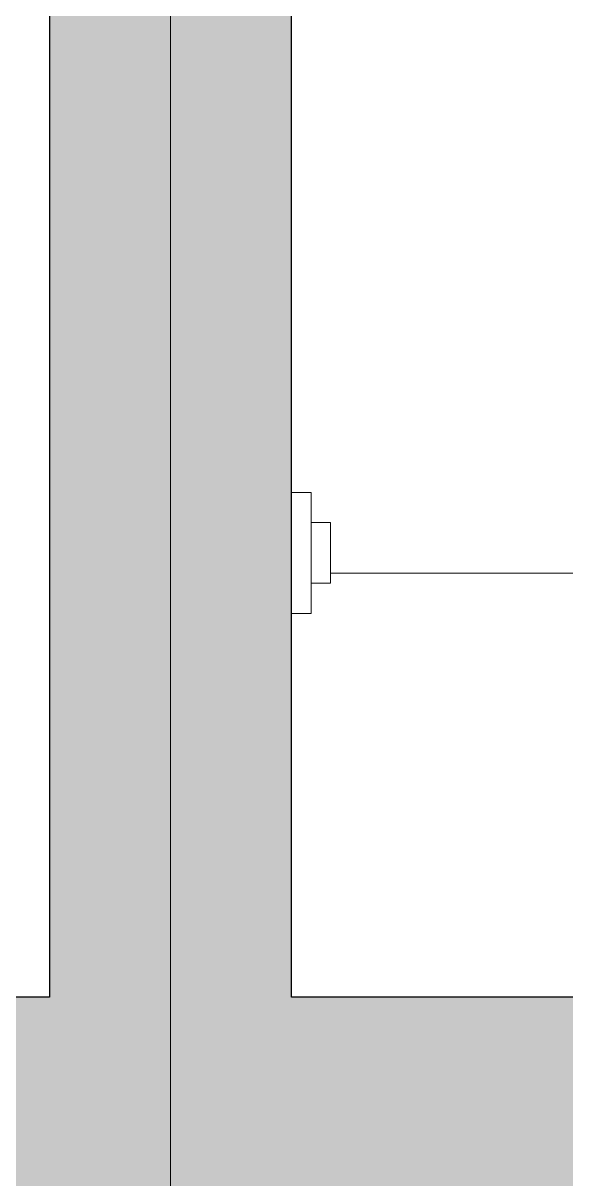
# Model space of a CAD drawing. Header units: metres. Extents: x -54 to 264, y -14 to 31.
# Drawn here: x 29.355 to 29.691, y 11.838 to 12.553 of the extents above; entities that cross this region are included whole.
import ezdxf

# ---------------------------------------------------------------- set-up
doc = ezdxf.new("R2010")
doc.units = ezdxf.units.M
doc.header["$LTSCALE"] = 0.001
doc.linetypes.add('CENTERX2', pattern=[101.60000000000001, 63.5, -12.7, 12.7, -12.7])
doc.linetypes.add('HIDDENX2', pattern=[19.049999999999997, 12.7, -6.35])
for name, color, linetype, lineweight, true_color in [('Jach-Anotaciones-Hatch-Lum80%', 250, 'Continuous', 13, 0x333333), ('JACH-Anotaciones-Lineas-EJES', 7, 'CENTERX2', 9, 0x666666), ('JACH-Arq-Lineas-Proyeccion', 250, 'HIDDENX2', 13, 0x333333), ('JACH-Arq-Muros01-Carga', 7, 'Continuous', 25, 0x000000)]:
    doc.layers.add(name, color=color, linetype=linetype, lineweight=lineweight, true_color=true_color)

msp = doc.modelspace()

# ---------------------------------------------------------------- hatches: boundary and pattern name
at = {"layer": 'Jach-Anotaciones-Hatch-Lum80%', "ltscale": 100}
h = msp.add_hatch(color=256, dxfattribs=at)
h.dxf.hatch_style = 1
h.paths.add_polyline_path([(31.47088188996157, 11), (31.47088188996157, 12.74999999999999), (31.32088188996157, 12.74999999999999), (31.32088188996157, 11.95), (29.52088188996157, 11.95), (29.52088188996157, 12.75), (29.37088188996157, 12.75), (29.37088188996157, 11.95), (26.46088188996156, 11.95), (26.46088188996156, 12.75), (26.16088188996157, 12.75), (26.16088188996157, 11), (26.46088188996156, 11), (26.46088188996156, 11.79999999999998), (29.37088188996158, 11.79999999999998), (29.37088188996158, 11), (29.52088188996157, 11), (29.52088188996157, 11.79999999999998), (31.32088188996157, 11.79999999999998), (31.32088188996157, 11)])
h = msp.add_hatch(color=256, dxfattribs=at)
h.dxf.hatch_style = 1
h.paths.add_polyline_path([(31.47088188996157, 11), (31.47088188996157, 12.74999999999999), (31.32088188996157, 12.74999999999999), (31.32088188996157, 11.95), (29.52088188996157, 11.95), (29.52088188996157, 12.75), (29.37088188996157, 12.75), (29.37088188996157, 11.95), (26.46088188996156, 11.95), (26.46088188996156, 12.75), (26.16088188996157, 12.75), (26.16088188996157, 11), (26.46088188996156, 11), (26.46088188996156, 11.79999999999998), (29.37088188996158, 11.79999999999998), (29.37088188996158, 11), (29.52088188996157, 11), (29.52088188996157, 11.79999999999998), (31.32088188996157, 11.79999999999998), (31.32088188996157, 11)])

# ---------------------------------------------------------------- linework, layer by layer
at = {"layer": 'JACH-Anotaciones-Lineas-EJES', "ltscale": 100}
for points in [[(29.44588188996158, -2.375000000000007), (29.44588188996158, 25.91526041742851)], [(22.63589214100584, 11.875), (52.14722625314764, 11.875)]]:
    msp.add_lwpolyline(points, dxfattribs=at)
at = {"layer": 'JACH-Arq-Lineas-Proyeccion', "linetype": 'HIDDENX2', "ltscale": 100}
for points in [[(29.53288188996157, 12.1875), (29.53288188996157, 12.26249999999999), (29.52088188996157, 12.26249999999999), (29.52088188996157, 12.1875)], [(29.54488188996157, 12.20625), (29.54488188996157, 12.24374999999999), (29.53288188996157, 12.24374999999999), (29.53288188996157, 12.20625)]]:
    msp.add_lwpolyline(points, close=True, dxfattribs=at)
at = {"layer": 'JACH-Arq-Lineas-Proyeccion', "ltscale": 100}
msp.add_lwpolyline([(31.29688188996157, 12.2375), (29.54488188996157, 12.2375), (29.54488188996157, 12.21249999999999), (31.29688188996157, 12.21249999999999)], close=True, dxfattribs=at)
at = {"layer": 'JACH-Arq-Muros01-Carga', "color": 3, "ltscale": 100}
msp.add_lwpolyline([(31.47088188996157, 11), (31.47088188996157, 12.75), (31.32088188996157, 12.75), (31.32088188996157, 11.95), (29.52088188996157, 11.95), (29.52088188996157, 12.75), (29.37088188996157, 12.75), (29.37088188996157, 11.95), (26.46088188996156, 11.95), (26.46088188996156, 12.75), (26.16088188996157, 12.75), (26.16088188996157, 11), (26.46088188996156, 11), (26.46088188996156, 11.79999999999998), (29.37088188996158, 11.79999999999998), (29.37088188996158, 11), (29.52088188996157, 11), (29.52088188996157, 11.79999999999998), (31.32088188996157, 11.79999999999998), (31.32088188996157, 11)], close=True, dxfattribs=at)

doc.saveas('drawing.dxf')
